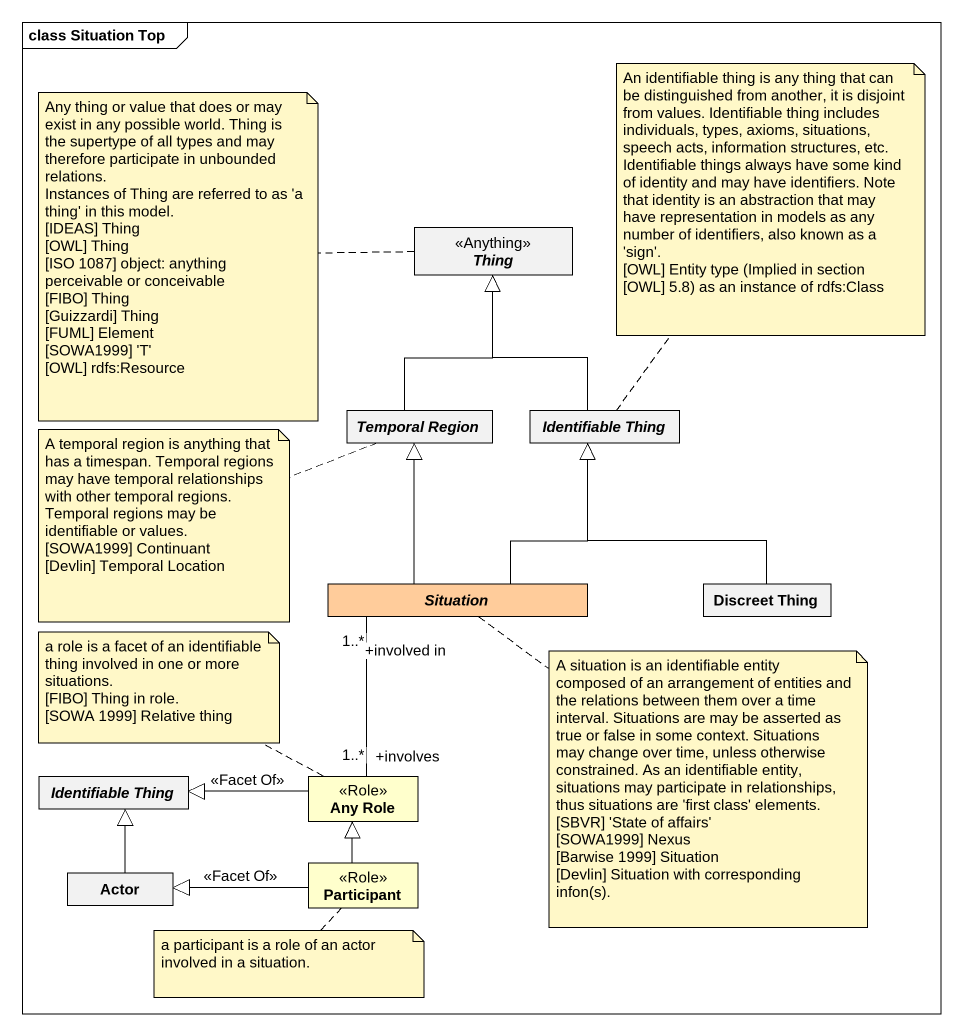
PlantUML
@startuml
mainframe class Situation Top
hide circle
hide empty members
abstract class Thing <<Anything>>
abstract class "Temporal Region" as Temporal_Region
abstract class "Identifiable Thing" as Identifiable_Thing
abstract class Situation #FFCC9B
class "Discreet Thing" as Discreet_Thing
abstract class "Identifiable Thing" as Identifiable_Thing_2
class "Any Role" as Any_Role <<Role>> #FFFFCC
class "Actor" as Actor_
class "Participant" as Participant_ <<Role>> #FFFFCC
Temporal_Region -up-|> Thing
Identifiable_Thing -up-|> Thing
Situation -up-|> Temporal_Region
Situation -up-|> Identifiable_Thing
Situation "+involved in\n1..*" -- "+involves\n1..*" Any_Role
Discreet_Thing -up-|> Identifiable_Thing
Any_Role -left-|> Identifiable_Thing_2 : <<Facet Of>>
Actor_ -up-|> Identifiable_Thing_2
Participant_ -up-|> Any_Role
Participant_ -left-|> Actor_ : <<Facet Of>>
note top of Identifiable_Thing
  An identifiable thing is any thing that can be distinguished from another, it is disjoint from values. Identifiable thing includes individuals, types, axioms, situations, speech acts, information structures, etc.
  Identifiable things always have some kind of identity and may have identifiers. Note that identity is an abstraction that may have representation in models as any number of identifiers, also known as a 'sign'.
  [OWL] Entity type (Implied in section [OWL] 5.8) as an instance of rdfs:Class
end note
note left of Thing
  Any thing or value that does or may exist in any possible world. Thing is the supertype of all types and may therefore participate in unbounded relations.
  Instances of Thing are referred to as 'a thing' in this model.
  [IDEAS] Thing
  [OWL] Thing
  [ISO 1087] object: anything perceivable or conceivable
  [FIBO] Thing
  [Guizzardi] Thing
  [FUML] Element
  [SOWA1999] 'T'
  [OWL] rdfs:Resource
end note
note left of Temporal_Region
  A temporal region is anything that has a timespan. Temporal regions may have temporal relationships with other temporal regions. Temporal regions may be identifiable or values.
  [SOWA1999] Continuant
  [Devlin] Temporal Location
end note
note left of Any_Role
  a role is a facet of an identifiable thing involved in one or more situations.
  [FIBO] Thing in role.
  [SOWA 1999] Relative thing
end note
note bottom of Situation
  A situation is an identifiable entity composed of an arrangement of entities and the relations between them over a time interval. Situations are may be asserted as true or false in some context. Situations may change over time, unless otherwise constrained. As an identifiable entity, situations may participate in relationships, thus situations are 'first class' elements.
  [SBVR] 'State of affairs'
  [SOWA1999] Nexus
  [Barwise 1999] Situation
  [Devlin] Situation with corresponding infon(s).
end note
note bottom of Participant_ : a participant is a role of an actor involved in a situation.
@enduml
